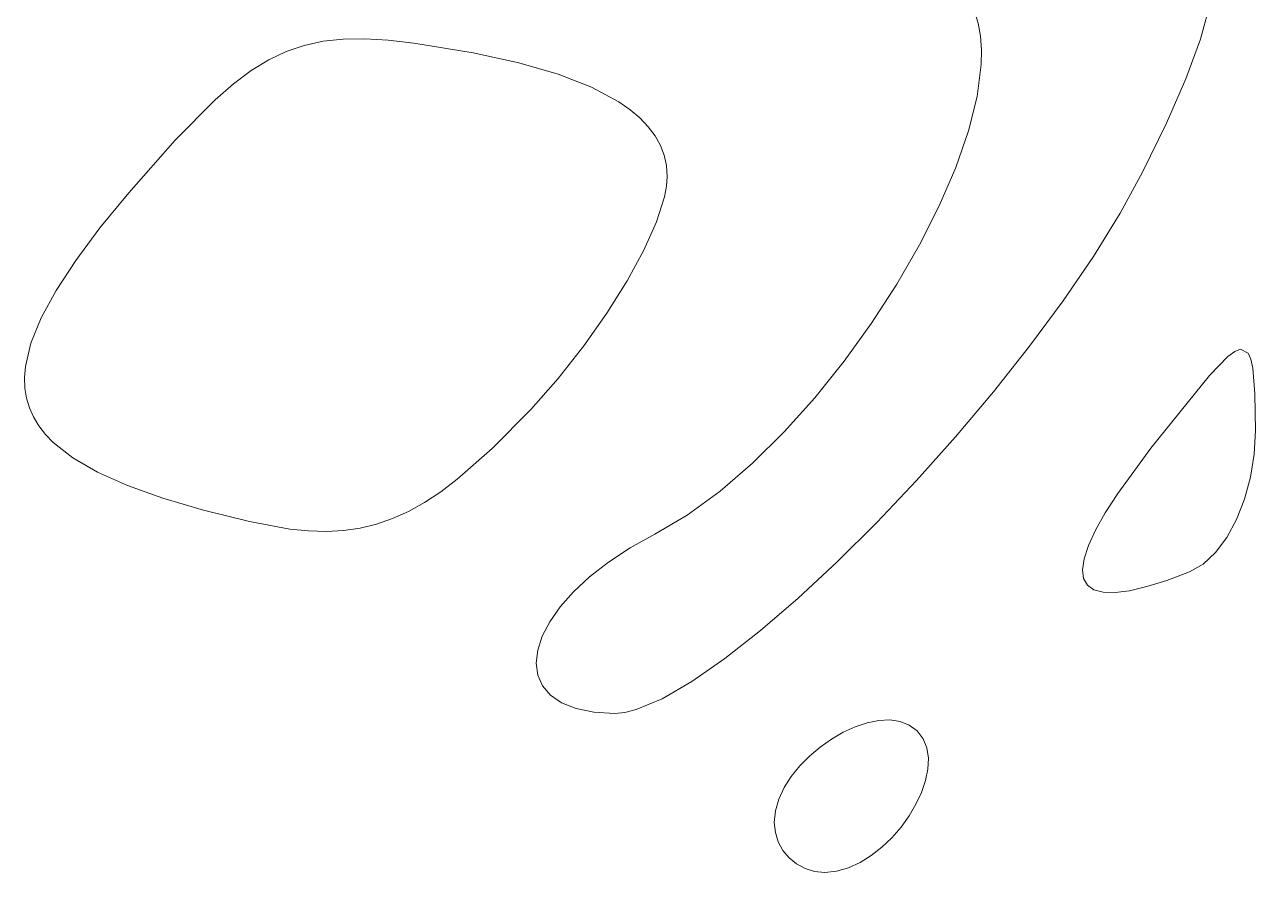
# Model space of a CAD drawing. Header units: millimetres. Extents: x -199 to 251, y -179 to 271.
# Drawn here: x -112.27 to -96.19, y -15.8 to -4.73 of the extents above; entities that cross this region are included whole.
import ezdxf

# ---------------------------------------------------------------- set-up
doc = ezdxf.new("R2010")
doc.units = ezdxf.units.MM
doc.header["$MEASUREMENT"] = 0
doc.layers.add('Camada 1', color=7, linetype='Continuous')

msp = doc.modelspace()

# ---------------------------------------------------------------- linework, layer by layer
at = {"layer": 'Camada 1', "color": 250, "lineweight": 18}
for points, knots in [([(-97.0979, -5.4358), (-97.0979, -5.4358), (-96.9059, -4.917), (-96.9059, -4.917), (-96.9059, -4.917), (-96.9059, -4.917), (-96.7788, -4.4523), (-96.7788, -4.4523), (-96.7788, -4.4523), (-96.7788, -4.4523), (-96.7408, -4.2387), (-96.7408, -4.2387), (-96.7408, -4.2387), (-96.7408, -4.2387), (-96.7205, -4.0369), (-96.7205, -4.0369), (-96.7205, -4.0369), (-96.7205, -4.0369), (-96.7182, -3.846), (-96.7182, -3.846), (-96.7182, -3.846), (-96.7182, -3.846), (-96.7346, -3.6655), (-96.7346, -3.6655), (-96.7346, -3.6655), (-96.7346, -3.6655), (-96.77, -3.4949), (-96.77, -3.4949), (-96.77, -3.4949), (-96.77, -3.4949), (-96.8249, -3.3334), (-96.8249, -3.3334), (-96.8249, -3.3334), (-96.8249, -3.3334), (-96.8998, -3.1804), (-96.8998, -3.1804), (-96.8998, -3.1804), (-96.8998, -3.1804), (-96.9951, -3.0354), (-96.9951, -3.0354), (-96.9951, -3.0354), (-96.9951, -3.0354), (-97.1114, -2.8976), (-97.1114, -2.8976), (-97.1114, -2.8976), (-97.1114, -2.8976), (-97.2491, -2.7665), (-97.2491, -2.7665), (-97.2491, -2.7665), (-97.2491, -2.7665), (-97.4087, -2.6414), (-97.4087, -2.6414), (-97.4087, -2.6414), (-97.4087, -2.6414), (-97.5906, -2.5216), (-97.5906, -2.5216), (-97.5906, -2.5216), (-97.5906, -2.5216), (-98.0232, -2.2959), (-98.0232, -2.2959), (-98.0232, -2.2959), (-98.0232, -2.2959), (-98.5507, -2.0843), (-98.5507, -2.0843), (-98.5507, -2.0843), (-98.5507, -2.0843), (-99.177, -1.8818), (-99.177, -1.8818), (-99.177, -1.8818), (-99.177, -1.8818), (-99.9057, -1.6833), (-99.9057, -1.6833), (-99.9057, -1.6833), (-99.9057, -1.6833), (-100.7406, -1.4838), (-100.7406, -1.4838), (-100.7406, -1.4838), (-100.7406, -1.4838), (-101.6855, -1.2783), (-101.6855, -1.2783), (-101.6855, -1.2783), (-101.6855, -1.2783), (-102.7692, -1.0639), (-102.7692, -1.0639), (-102.7692, -1.0639), (-102.7692, -1.0639), (-103.7078, -0.9087), (-103.7078, -0.9087), (-103.7078, -0.9087), (-103.7078, -0.9087), (-104.5188, -0.8126), (-104.5188, -0.8126), (-104.5188, -0.8126), (-104.5188, -0.8126), (-105.22, -0.7752), (-105.22, -0.7752), (-105.22, -0.7752), (-105.22, -0.7752), (-105.5348, -0.7785), (-105.5348, -0.7785), (-105.5348, -0.7785), (-105.5348, -0.7785), (-105.8288, -0.7964), (-105.8288, -0.7964), (-105.8288, -0.7964), (-105.8288, -0.7964), (-106.1042, -0.8289), (-106.1042, -0.8289), (-106.1042, -0.8289), (-106.1042, -0.8289), (-106.363, -0.8759), (-106.363, -0.8759), (-106.363, -0.8759), (-106.363, -0.8759), (-106.6077, -0.9375), (-106.6077, -0.9375), (-106.6077, -0.9375), (-106.6077, -0.9375), (-106.8403, -1.0135), (-106.8403, -1.0135), (-106.8403, -1.0135), (-106.8403, -1.0135), (-107.063, -1.1041), (-107.063, -1.1041), (-107.063, -1.1041), (-107.063, -1.1041), (-107.2781, -1.2091), (-107.2781, -1.2091), (-107.2781, -1.2091), (-107.2781, -1.2091), (-107.6795, -1.4374), (-107.6795, -1.4374), (-107.6795, -1.4374), (-107.6795, -1.4374), (-108.0164, -1.6616), (-108.0164, -1.6616), (-108.0164, -1.6616), (-108.0164, -1.6616), (-108.2899, -1.8795), (-108.2899, -1.8795), (-108.2899, -1.8795), (-108.2899, -1.8795), (-108.5007, -2.0888), (-108.5007, -2.0888), (-108.5007, -2.0888), (-108.5007, -2.0888), (-108.6498, -2.2876), (-108.6498, -2.2876), (-108.6498, -2.2876), (-108.6498, -2.2876), (-108.7381, -2.4734), (-108.7381, -2.4734), (-108.7381, -2.4734), (-108.7381, -2.4734), (-108.7664, -2.6443), (-108.7664, -2.6443), (-108.7664, -2.6443), (-108.7664, -2.6443), (-108.7584, -2.7234), (-108.7584, -2.7234), (-108.7584, -2.7234), (-108.7584, -2.7234), (-108.7357, -2.798), (-108.7357, -2.798), (-108.7357, -2.798), (-108.7357, -2.798), (-108.6469, -2.9324), (-108.6469, -2.9324), (-108.6469, -2.9324), (-108.6469, -2.9324), (-108.5008, -3.0452), (-108.5008, -3.0452), (-108.5008, -3.0452), (-108.5008, -3.0452), (-108.2984, -3.1344), (-108.2984, -3.1344), (-108.2984, -3.1344), (-108.2984, -3.1344), (-108.0406, -3.1978), (-108.0406, -3.1978), (-108.0406, -3.1978), (-108.0406, -3.1978), (-107.7283, -3.2332), (-107.7283, -3.2332), (-107.7283, -3.2332), (-107.7283, -3.2332), (-107.3623, -3.2384), (-107.3623, -3.2384), (-107.3623, -3.2384), (-107.3623, -3.2384), (-106.9435, -3.2112), (-106.9435, -3.2112), (-106.9435, -3.2112), (-106.9435, -3.2112), (-106.473, -3.1496), (-106.473, -3.1496), (-106.473, -3.1496), (-106.473, -3.1496), (-105.8923, -3.0694), (-105.8923, -3.0694), (-105.8923, -3.0694), (-105.8923, -3.0694), (-105.3172, -3.0151), (-105.3172, -3.0151), (-105.3172, -3.0151), (-105.3172, -3.0151), (-104.7512, -2.9861), (-104.7512, -2.9861), (-104.7512, -2.9861), (-104.7512, -2.9861), (-104.1979, -2.9815), (-104.1979, -2.9815), (-104.1979, -2.9815), (-104.1979, -2.9815), (-103.6609, -3.0007), (-103.6609, -3.0007), (-103.6609, -3.0007), (-103.6609, -3.0007), (-103.1437, -3.0428), (-103.1437, -3.0428), (-103.1437, -3.0428), (-103.1437, -3.0428), (-102.6502, -3.107), (-102.6502, -3.107), (-102.6502, -3.107), (-102.6502, -3.107), (-102.1836, -3.1928), (-102.1836, -3.1928), (-102.1836, -3.1928), (-102.1836, -3.1928), (-101.7477, -3.2991), (-101.7477, -3.2991), (-101.7477, -3.2991), (-101.7477, -3.2991), (-101.3459, -3.4254), (-101.3459, -3.4254), (-101.3459, -3.4254), (-101.3459, -3.4254), (-100.9821, -3.5708), (-100.9821, -3.5708), (-100.9821, -3.5708), (-100.9821, -3.5708), (-100.6596, -3.7346), (-100.6596, -3.7346), (-100.6596, -3.7346), (-100.6596, -3.7346), (-100.3822, -3.916), (-100.3822, -3.916), (-100.3822, -3.916), (-100.3822, -3.916), (-100.1533, -4.1143), (-100.1533, -4.1143), (-100.1533, -4.1143), (-100.1533, -4.1143), (-99.9766, -4.3286), (-99.9766, -4.3286), (-99.9766, -4.3286), (-99.9766, -4.3286), (-99.8556, -4.5583), (-99.8556, -4.5583), (-99.8556, -4.5583), (-99.8556, -4.5583), (-99.8082, -4.7111), (-99.8082, -4.7111), (-99.8082, -4.7111), (-99.8082, -4.7111), (-99.7785, -4.8779), (-99.7785, -4.8779), (-99.7785, -4.8779), (-99.7785, -4.8779), (-99.7659, -5.0578), (-99.7659, -5.0578), (-99.7659, -5.0578), (-99.7659, -5.0578), (-99.7697, -5.2496), (-99.7697, -5.2496), (-99.7697, -5.2496), (-99.7697, -5.2496), (-99.8241, -5.6653), (-99.8241, -5.6653), (-99.8241, -5.6653), (-99.8241, -5.6653), (-99.9369, -6.1168), (-99.9369, -6.1168), (-99.9369, -6.1168), (-99.9369, -6.1168), (-100.1032, -6.5962), (-100.1032, -6.5962), (-100.1032, -6.5962), (-100.1032, -6.5962), (-100.3177, -7.0952), (-100.3177, -7.0952), (-100.3177, -7.0952), (-100.3177, -7.0952), (-100.5758, -7.6058), (-100.5758, -7.6058), (-100.5758, -7.6058), (-100.5758, -7.6058), (-100.8724, -8.1199), (-100.8724, -8.1199), (-100.8724, -8.1199), (-100.8724, -8.1199), (-101.2025, -8.6293), (-101.2025, -8.6293), (-101.2025, -8.6293), (-101.2025, -8.6293), (-101.5612, -9.126), (-101.5612, -9.126), (-101.5612, -9.126), (-101.5612, -9.126), (-101.9435, -9.6018), (-101.9435, -9.6018), (-101.9435, -9.6018), (-101.9435, -9.6018), (-102.3444, -10.0487), (-102.3444, -10.0487), (-102.3444, -10.0487), (-102.3444, -10.0487), (-102.759, -10.4586), (-102.759, -10.4586), (-102.759, -10.4586), (-102.759, -10.4586), (-103.1824, -10.8233), (-103.1824, -10.8233), (-103.1824, -10.8233), (-103.1824, -10.8233), (-103.6096, -11.1347), (-103.6096, -11.1347), (-103.6096, -11.1347), (-103.6096, -11.1347), (-104.0355, -11.3849), (-104.0355, -11.3849), (-104.0355, -11.3849), (-104.0355, -11.3849), (-104.3544, -11.5624), (-104.3544, -11.5624), (-104.3544, -11.5624), (-104.3544, -11.5624), (-104.638, -11.7489), (-104.638, -11.7489), (-104.638, -11.7489), (-104.638, -11.7489), (-104.8857, -11.9416), (-104.8857, -11.9416), (-104.8857, -11.9416), (-104.8857, -11.9416), (-105.097, -12.1378), (-105.097, -12.1378), (-105.097, -12.1378), (-105.097, -12.1378), (-105.2711, -12.3344), (-105.2711, -12.3344), (-105.2711, -12.3344), (-105.2711, -12.3344), (-105.4074, -12.5288), (-105.4074, -12.5288), (-105.4074, -12.5288), (-105.4074, -12.5288), (-105.5054, -12.718), (-105.5054, -12.718), (-105.5054, -12.718), (-105.5054, -12.718), (-105.5644, -12.8994), (-105.5644, -12.8994), (-105.5644, -12.8994), (-105.5644, -12.8994), (-105.5837, -13.07), (-105.5837, -13.07), (-105.5837, -13.07), (-105.5837, -13.07), (-105.5628, -13.227), (-105.5628, -13.227), (-105.5628, -13.227), (-105.5628, -13.227), (-105.5009, -13.3676), (-105.5009, -13.3676), (-105.5009, -13.3676), (-105.5009, -13.3676), (-105.3976, -13.489), (-105.3976, -13.489), (-105.3976, -13.489), (-105.3976, -13.489), (-105.252, -13.5883), (-105.252, -13.5883), (-105.252, -13.5883), (-105.252, -13.5883), (-105.0637, -13.6627), (-105.0637, -13.6627), (-105.0637, -13.6627), (-105.0637, -13.6627), (-104.832, -13.7095), (-104.832, -13.7095), (-104.832, -13.7095), (-104.832, -13.7095), (-104.5563, -13.7257), (-104.5563, -13.7257), (-104.5563, -13.7257), (-104.5563, -13.7257), (-104.4246, -13.7133), (-104.4246, -13.7133), (-104.4246, -13.7133), (-104.4246, -13.7133), (-104.277, -13.6768), (-104.277, -13.6768), (-104.277, -13.6768), (-104.277, -13.6768), (-103.9387, -13.5356), (-103.9387, -13.5356), (-103.9387, -13.5356), (-103.9387, -13.5356), (-103.5497, -13.3109), (-103.5497, -13.3109), (-103.5497, -13.3109), (-103.5497, -13.3109), (-103.1182, -13.011), (-103.1182, -13.011), (-103.1182, -13.011), (-103.1182, -13.011), (-102.6528, -12.6445), (-102.6528, -12.6445), (-102.6528, -12.6445), (-102.6528, -12.6445), (-102.1615, -12.22), (-102.1615, -12.22), (-102.1615, -12.22), (-102.1615, -12.22), (-101.6528, -11.7459), (-101.6528, -11.7459), (-101.6528, -11.7459), (-101.6528, -11.7459), (-101.135, -11.2308), (-101.135, -11.2308), (-101.135, -11.2308), (-101.135, -11.2308), (-100.6164, -10.6831), (-100.6164, -10.6831), (-100.6164, -10.6831), (-100.6164, -10.6831), (-100.1052, -10.1115), (-100.1052, -10.1115), (-100.1052, -10.1115), (-100.1052, -10.1115), (-99.6099, -9.5245), (-99.6099, -9.5245), (-99.6099, -9.5245), (-99.6099, -9.5245), (-99.1388, -8.9305), (-99.1388, -8.9305), (-99.1388, -8.9305), (-99.1388, -8.9305), (-98.7, -8.3382), (-98.7, -8.3382), (-98.7, -8.3382), (-98.7, -8.3382), (-98.302, -7.756), (-98.302, -7.756), (-98.302, -7.756), (-98.302, -7.756), (-97.9531, -7.1924), (-97.9531, -7.1924), (-97.9531, -7.1924), (-97.9531, -7.1924), (-97.6617, -6.6561), (-97.6617, -6.6561), (-97.6617, -6.6561), (-97.6617, -6.6561), (-97.3511, -6.0138), (-97.3511, -6.0138), (-97.3511, -6.0138), (-97.3511, -6.0138), (-97.0979, -5.4358), (-97.0979, -5.4358)], [0, 0, 0, 0, 0.0084033613445378, 0.0084033613445378, 0.0084033613445378, 0.0084033613445378, 0.0168067226890756, 0.0168067226890756, 0.0168067226890756, 0.0168067226890756, 0.0252100840336134, 0.0252100840336134, 0.0252100840336134, 0.0252100840336134, 0.0336134453781513, 0.0336134453781513, 0.0336134453781513, 0.0336134453781513, 0.0420168067226891, 0.0420168067226891, 0.0420168067226891, 0.0420168067226891, 0.0504201680672269, 0.0504201680672269, 0.0504201680672269, 0.0504201680672269, 0.0588235294117647, 0.0588235294117647, 0.0588235294117647, 0.0588235294117647, 0.0672268907563025, 0.0672268907563025, 0.0672268907563025, 0.0672268907563025, 0.0756302521008403, 0.0756302521008403, 0.0756302521008403, 0.0756302521008403, 0.0840336134453782, 0.0840336134453782, 0.0840336134453782, 0.0840336134453782, 0.092436974789916, 0.092436974789916, 0.092436974789916, 0.092436974789916, 0.1008403361344538, 0.1008403361344538, 0.1008403361344538, 0.1008403361344538, 0.1092436974789916, 0.1092436974789916, 0.1092436974789916, 0.1092436974789916, 0.1176470588235294, 0.1176470588235294, 0.1176470588235294, 0.1176470588235294, 0.1260504201680672, 0.1260504201680672, 0.1260504201680672, 0.1260504201680672, 0.134453781512605, 0.134453781512605, 0.134453781512605, 0.134453781512605, 0.1428571428571428, 0.1428571428571428, 0.1428571428571428, 0.1428571428571428, 0.1512605042016807, 0.1512605042016807, 0.1512605042016807, 0.1512605042016807, 0.1596638655462185, 0.1596638655462185, 0.1596638655462185, 0.1596638655462185, 0.1680672268907563, 0.1680672268907563, 0.1680672268907563, 0.1680672268907563, 0.1764705882352941, 0.1764705882352941, 0.1764705882352941, 0.1764705882352941, 0.1848739495798319, 0.1848739495798319, 0.1848739495798319, 0.1848739495798319, 0.1932773109243698, 0.1932773109243698, 0.1932773109243698, 0.1932773109243698, 0.2016806722689076, 0.2016806722689076, 0.2016806722689076, 0.2016806722689076, 0.2100840336134454, 0.2100840336134454, 0.2100840336134454, 0.2100840336134454, 0.2184873949579832, 0.2184873949579832, 0.2184873949579832, 0.2184873949579832, 0.226890756302521, 0.226890756302521, 0.226890756302521, 0.226890756302521, 0.2352941176470588, 0.2352941176470588, 0.2352941176470588, 0.2352941176470588, 0.2436974789915966, 0.2436974789915966, 0.2436974789915966, 0.2436974789915966, 0.2521008403361344, 0.2521008403361344, 0.2521008403361344, 0.2521008403361344, 0.2605042016806723, 0.2605042016806723, 0.2605042016806723, 0.2605042016806723, 0.2689075630252101, 0.2689075630252101, 0.2689075630252101, 0.2689075630252101, 0.2773109243697479, 0.2773109243697479, 0.2773109243697479, 0.2773109243697479, 0.2857142857142857, 0.2857142857142857, 0.2857142857142857, 0.2857142857142857, 0.2941176470588235, 0.2941176470588235, 0.2941176470588235, 0.2941176470588235, 0.3025210084033613, 0.3025210084033613, 0.3025210084033613, 0.3025210084033613, 0.3109243697478992, 0.3109243697478992, 0.3109243697478992, 0.3109243697478992, 0.319327731092437, 0.319327731092437, 0.319327731092437, 0.319327731092437, 0.3277310924369748, 0.3277310924369748, 0.3277310924369748, 0.3277310924369748, 0.3361344537815126, 0.3361344537815126, 0.3361344537815126, 0.3361344537815126, 0.3445378151260504, 0.3445378151260504, 0.3445378151260504, 0.3445378151260504, 0.3529411764705883, 0.3529411764705883, 0.3529411764705883, 0.3529411764705883, 0.361344537815126, 0.361344537815126, 0.361344537815126, 0.361344537815126, 0.3697478991596639, 0.3697478991596639, 0.3697478991596639, 0.3697478991596639, 0.3781512605042017, 0.3781512605042017, 0.3781512605042017, 0.3781512605042017, 0.3865546218487395, 0.3865546218487395, 0.3865546218487395, 0.3865546218487395, 0.3949579831932773, 0.3949579831932773, 0.3949579831932773, 0.3949579831932773, 0.4033613445378151, 0.4033613445378151, 0.4033613445378151, 0.4033613445378151, 0.4117647058823529, 0.4117647058823529, 0.4117647058823529, 0.4117647058823529, 0.4201680672268908, 0.4201680672268908, 0.4201680672268908, 0.4201680672268908, 0.4285714285714285, 0.4285714285714285, 0.4285714285714285, 0.4285714285714285, 0.4369747899159664, 0.4369747899159664, 0.4369747899159664, 0.4369747899159664, 0.4453781512605042, 0.4453781512605042, 0.4453781512605042, 0.4453781512605042, 0.453781512605042, 0.453781512605042, 0.453781512605042, 0.453781512605042, 0.4621848739495799, 0.4621848739495799, 0.4621848739495799, 0.4621848739495799, 0.4705882352941176, 0.4705882352941176, 0.4705882352941176, 0.4705882352941176, 0.4789915966386555, 0.4789915966386555, 0.4789915966386555, 0.4789915966386555, 0.4873949579831933, 0.4873949579831933, 0.4873949579831933, 0.4873949579831933, 0.4957983193277311, 0.4957983193277311, 0.4957983193277311, 0.4957983193277311, 0.5042016806722689, 0.5042016806722689, 0.5042016806722689, 0.5042016806722689, 0.5126050420168067, 0.5126050420168067, 0.5126050420168067, 0.5126050420168067, 0.5210084033613446, 0.5210084033613446, 0.5210084033613446, 0.5210084033613446, 0.5294117647058824, 0.5294117647058824, 0.5294117647058824, 0.5294117647058824, 0.5378151260504201, 0.5378151260504201, 0.5378151260504201, 0.5378151260504201, 0.5462184873949579, 0.5462184873949579, 0.5462184873949579, 0.5462184873949579, 0.5546218487394958, 0.5546218487394958, 0.5546218487394958, 0.5546218487394958, 0.5630252100840336, 0.5630252100840336, 0.5630252100840336, 0.5630252100840336, 0.5714285714285714, 0.5714285714285714, 0.5714285714285714, 0.5714285714285714, 0.5798319327731093, 0.5798319327731093, 0.5798319327731093, 0.5798319327731093, 0.5882352941176471, 0.5882352941176471, 0.5882352941176471, 0.5882352941176471, 0.5966386554621849, 0.5966386554621849, 0.5966386554621849, 0.5966386554621849, 0.6050420168067226, 0.6050420168067226, 0.6050420168067226, 0.6050420168067226, 0.6134453781512605, 0.6134453781512605, 0.6134453781512605, 0.6134453781512605, 0.6218487394957983, 0.6218487394957983, 0.6218487394957983, 0.6218487394957983, 0.6302521008403361, 0.6302521008403361, 0.6302521008403361, 0.6302521008403361, 0.6386554621848739, 0.6386554621848739, 0.6386554621848739, 0.6386554621848739, 0.6470588235294118, 0.6470588235294118, 0.6470588235294118, 0.6470588235294118, 0.6554621848739496, 0.6554621848739496, 0.6554621848739496, 0.6554621848739496, 0.6638655462184874, 0.6638655462184874, 0.6638655462184874, 0.6638655462184874, 0.6722689075630253, 0.6722689075630253, 0.6722689075630253, 0.6722689075630253, 0.680672268907563, 0.680672268907563, 0.680672268907563, 0.680672268907563, 0.6890756302521008, 0.6890756302521008, 0.6890756302521008, 0.6890756302521008, 0.6974789915966386, 0.6974789915966386, 0.6974789915966386, 0.6974789915966386, 0.7058823529411765, 0.7058823529411765, 0.7058823529411765, 0.7058823529411765, 0.7142857142857143, 0.7142857142857143, 0.7142857142857143, 0.7142857142857143, 0.7226890756302521, 0.7226890756302521, 0.7226890756302521, 0.7226890756302521, 0.7310924369747899, 0.7310924369747899, 0.7310924369747899, 0.7310924369747899, 0.7394957983193278, 0.7394957983193278, 0.7394957983193278, 0.7394957983193278, 0.7478991596638656, 0.7478991596638656, 0.7478991596638656, 0.7478991596638656, 0.7563025210084033, 0.7563025210084033, 0.7563025210084033, 0.7563025210084033, 0.7647058823529411, 0.7647058823529411, 0.7647058823529411, 0.7647058823529411, 0.773109243697479, 0.773109243697479, 0.773109243697479, 0.773109243697479, 0.7815126050420168, 0.7815126050420168, 0.7815126050420168, 0.7815126050420168, 0.7899159663865546, 0.7899159663865546, 0.7899159663865546, 0.7899159663865546, 0.7983193277310925, 0.7983193277310925, 0.7983193277310925, 0.7983193277310925, 0.8067226890756303, 0.8067226890756303, 0.8067226890756303, 0.8067226890756303, 0.8151260504201681, 0.8151260504201681, 0.8151260504201681, 0.8151260504201681, 0.8235294117647058, 0.8235294117647058, 0.8235294117647058, 0.8235294117647058, 0.8319327731092437, 0.8319327731092437, 0.8319327731092437, 0.8319327731092437, 0.8403361344537815, 0.8403361344537815, 0.8403361344537815, 0.8403361344537815, 0.8487394957983193, 0.8487394957983193, 0.8487394957983193, 0.8487394957983193, 0.8571428571428571, 0.8571428571428571, 0.8571428571428571, 0.8571428571428571, 0.865546218487395, 0.865546218487395, 0.865546218487395, 0.865546218487395, 0.8739495798319328, 0.8739495798319328, 0.8739495798319328, 0.8739495798319328, 0.8823529411764706, 0.8823529411764706, 0.8823529411764706, 0.8823529411764706, 0.8907563025210085, 0.8907563025210085, 0.8907563025210085, 0.8907563025210085, 0.8991596638655462, 0.8991596638655462, 0.8991596638655462, 0.8991596638655462, 0.907563025210084, 0.907563025210084, 0.907563025210084, 0.907563025210084, 0.9159663865546218, 0.9159663865546218, 0.9159663865546218, 0.9159663865546218, 0.9243697478991597, 0.9243697478991597, 0.9243697478991597, 0.9243697478991597, 0.9327731092436975, 0.9327731092436975, 0.9327731092436975, 0.9327731092436975, 0.9411764705882353, 0.9411764705882353, 0.9411764705882353, 0.9411764705882353, 0.9495798319327731, 0.9495798319327731, 0.9495798319327731, 0.9495798319327731, 0.957983193277311, 0.957983193277311, 0.957983193277311, 0.957983193277311, 0.9663865546218487, 0.9663865546218487, 0.9663865546218487, 0.9663865546218487, 0.9747899159663865, 0.9747899159663865, 0.9747899159663865, 0.9747899159663865, 0.9831932773109243, 0.9831932773109243, 0.9831932773109243, 0.9831932773109243, 1, 1, 1, 1]), ([(-107.1825, -4.971), (-107.1825, -4.971), (-107.5175, -4.9333), (-107.5175, -4.9333), (-107.5175, -4.9333), (-107.5175, -4.9333), (-107.8234, -4.9153), (-107.8234, -4.9153), (-107.8234, -4.9153), (-107.8234, -4.9153), (-108.1049, -4.9191), (-108.1049, -4.9191), (-108.1049, -4.9191), (-108.1049, -4.9191), (-108.3666, -4.9464), (-108.3666, -4.9464), (-108.3666, -4.9464), (-108.3666, -4.9464), (-108.6132, -4.9991), (-108.6132, -4.9991), (-108.6132, -4.9991), (-108.6132, -4.9991), (-108.849, -5.0792), (-108.849, -5.0792), (-108.849, -5.0792), (-108.849, -5.0792), (-109.0789, -5.1884), (-109.0789, -5.1884), (-109.0789, -5.1884), (-109.0789, -5.1884), (-109.3073, -5.3286), (-109.3073, -5.3286), (-109.3073, -5.3286), (-109.3073, -5.3286), (-109.5389, -5.5017), (-109.5389, -5.5017), (-109.5389, -5.5017), (-109.5389, -5.5017), (-109.7782, -5.7096), (-109.7782, -5.7096), (-109.7782, -5.7096), (-109.7782, -5.7096), (-110.2985, -6.2372), (-110.2985, -6.2372), (-110.2985, -6.2372), (-110.2985, -6.2372), (-110.9049, -6.9261), (-110.9049, -6.9261), (-110.9049, -6.9261), (-110.9049, -6.9261), (-111.2826, -7.385), (-111.2826, -7.385), (-111.2826, -7.385), (-111.2826, -7.385), (-111.6003, -7.8089), (-111.6003, -7.8089), (-111.6003, -7.8089), (-111.6003, -7.8089), (-111.8572, -8.1999), (-111.8572, -8.1999), (-111.8572, -8.1999), (-111.8572, -8.1999), (-112.0527, -8.5601), (-112.0527, -8.5601), (-112.0527, -8.5601), (-112.0527, -8.5601), (-112.186, -8.8915), (-112.186, -8.8915), (-112.186, -8.8915), (-112.186, -8.8915), (-112.2562, -9.1961), (-112.2562, -9.1961), (-112.2562, -9.1961), (-112.2562, -9.1961), (-112.2674, -9.3391), (-112.2674, -9.3391), (-112.2674, -9.3391), (-112.2674, -9.3391), (-112.2627, -9.4761), (-112.2627, -9.4761), (-112.2627, -9.4761), (-112.2627, -9.4761), (-112.2419, -9.6075), (-112.2419, -9.6075), (-112.2419, -9.6075), (-112.2419, -9.6075), (-112.2048, -9.7334), (-112.2048, -9.7334), (-112.2048, -9.7334), (-112.2048, -9.7334), (-112.1514, -9.8541), (-112.1514, -9.8541), (-112.1514, -9.8541), (-112.1514, -9.8541), (-112.0817, -9.97), (-112.0817, -9.97), (-112.0817, -9.97), (-112.0817, -9.97), (-111.9954, -10.0812), (-111.9954, -10.0812), (-111.9954, -10.0812), (-111.9954, -10.0812), (-111.8926, -10.1881), (-111.8926, -10.1881), (-111.8926, -10.1881), (-111.8926, -10.1881), (-111.6368, -10.3896), (-111.6368, -10.3896), (-111.6368, -10.3896), (-111.6368, -10.3896), (-111.3136, -10.5766), (-111.3136, -10.5766), (-111.3136, -10.5766), (-111.3136, -10.5766), (-110.9222, -10.7513), (-110.9222, -10.7513), (-110.9222, -10.7513), (-110.9222, -10.7513), (-110.4618, -10.9154), (-110.4618, -10.9154), (-110.4618, -10.9154), (-110.4618, -10.9154), (-109.9317, -11.0713), (-109.9317, -11.0713), (-109.9317, -11.0713), (-109.9317, -11.0713), (-109.3312, -11.2207), (-109.3312, -11.2207), (-109.3312, -11.2207), (-109.3312, -11.2207), (-108.8022, -11.3186), (-108.8022, -11.3186), (-108.8022, -11.3186), (-108.8022, -11.3186), (-108.5581, -11.3426), (-108.5581, -11.3426), (-108.5581, -11.3426), (-108.5581, -11.3426), (-108.3249, -11.3488), (-108.3249, -11.3488), (-108.3249, -11.3488), (-108.3249, -11.3488), (-108.1006, -11.3367), (-108.1006, -11.3367), (-108.1006, -11.3367), (-108.1006, -11.3367), (-107.8833, -11.3052), (-107.8833, -11.3052), (-107.8833, -11.3052), (-107.8833, -11.3052), (-107.671, -11.2536), (-107.671, -11.2536), (-107.671, -11.2536), (-107.671, -11.2536), (-107.4616, -11.1812), (-107.4616, -11.1812), (-107.4616, -11.1812), (-107.4616, -11.1812), (-107.2533, -11.0871), (-107.2533, -11.0871), (-107.2533, -11.0871), (-107.2533, -11.0871), (-107.044, -10.9705), (-107.044, -10.9705), (-107.044, -10.9705), (-107.044, -10.9705), (-106.8317, -10.8307), (-106.8317, -10.8307), (-106.8317, -10.8307), (-106.8317, -10.8307), (-106.6145, -10.6669), (-106.6145, -10.6669), (-106.6145, -10.6669), (-106.6145, -10.6669), (-106.1571, -10.2639), (-106.1571, -10.2639), (-106.1571, -10.2639), (-106.1571, -10.2639), (-105.656, -9.7552), (-105.656, -9.7552), (-105.656, -9.7552), (-105.656, -9.7552), (-105.2979, -9.3499), (-105.2979, -9.3499), (-105.2979, -9.3499), (-105.2979, -9.3499), (-104.9637, -8.9267), (-104.9637, -8.9267), (-104.9637, -8.9267), (-104.9637, -8.9267), (-104.6609, -8.4981), (-104.6609, -8.4981), (-104.6609, -8.4981), (-104.6609, -8.4981), (-104.3968, -8.0765), (-104.3968, -8.0765), (-104.3968, -8.0765), (-104.3968, -8.0765), (-104.1786, -7.6746), (-104.1786, -7.6746), (-104.1786, -7.6746), (-104.1786, -7.6746), (-104.0138, -7.3047), (-104.0138, -7.3047), (-104.0138, -7.3047), (-104.0138, -7.3047), (-103.9095, -6.9795), (-103.9095, -6.9795), (-103.9095, -6.9795), (-103.9095, -6.9795), (-103.8823, -6.8376), (-103.8823, -6.8376), (-103.8823, -6.8376), (-103.8823, -6.8376), (-103.8731, -6.7115), (-103.8731, -6.7115), (-103.8731, -6.7115), (-103.8731, -6.7115), (-103.8829, -6.5708), (-103.8829, -6.5708), (-103.8829, -6.5708), (-103.8829, -6.5708), (-103.9124, -6.4356), (-103.9124, -6.4356), (-103.9124, -6.4356), (-103.9124, -6.4356), (-103.9617, -6.3057), (-103.9617, -6.3057), (-103.9617, -6.3057), (-103.9617, -6.3057), (-104.0306, -6.1812), (-104.0306, -6.1812), (-104.0306, -6.1812), (-104.0306, -6.1812), (-104.1193, -6.062), (-104.1193, -6.062), (-104.1193, -6.062), (-104.1193, -6.062), (-104.2279, -5.9482), (-104.2279, -5.9482), (-104.2279, -5.9482), (-104.2279, -5.9482), (-104.3562, -5.8397), (-104.3562, -5.8397), (-104.3562, -5.8397), (-104.3562, -5.8397), (-104.5044, -5.7364), (-104.5044, -5.7364), (-104.5044, -5.7364), (-104.5044, -5.7364), (-104.8603, -5.5458), (-104.8603, -5.5458), (-104.8603, -5.5458), (-104.8603, -5.5458), (-105.296, -5.376), (-105.296, -5.376), (-105.296, -5.376), (-105.296, -5.376), (-105.8115, -5.2269), (-105.8115, -5.2269), (-105.8115, -5.2269), (-105.8115, -5.2269), (-106.4072, -5.0985), (-106.4072, -5.0985), (-106.4072, -5.0985), (-106.4072, -5.0985), (-107.1825, -4.971), (-107.1825, -4.971)], [0, 0, 0, 0, 0.0147058823529412, 0.0147058823529412, 0.0147058823529412, 0.0147058823529412, 0.0294117647058824, 0.0294117647058824, 0.0294117647058824, 0.0294117647058824, 0.0441176470588235, 0.0441176470588235, 0.0441176470588235, 0.0441176470588235, 0.0588235294117647, 0.0588235294117647, 0.0588235294117647, 0.0588235294117647, 0.0735294117647059, 0.0735294117647059, 0.0735294117647059, 0.0735294117647059, 0.0882352941176471, 0.0882352941176471, 0.0882352941176471, 0.0882352941176471, 0.1029411764705882, 0.1029411764705882, 0.1029411764705882, 0.1029411764705882, 0.1176470588235294, 0.1176470588235294, 0.1176470588235294, 0.1176470588235294, 0.1323529411764706, 0.1323529411764706, 0.1323529411764706, 0.1323529411764706, 0.1470588235294118, 0.1470588235294118, 0.1470588235294118, 0.1470588235294118, 0.1617647058823529, 0.1617647058823529, 0.1617647058823529, 0.1617647058823529, 0.1764705882352941, 0.1764705882352941, 0.1764705882352941, 0.1764705882352941, 0.1911764705882353, 0.1911764705882353, 0.1911764705882353, 0.1911764705882353, 0.2058823529411765, 0.2058823529411765, 0.2058823529411765, 0.2058823529411765, 0.2205882352941176, 0.2205882352941176, 0.2205882352941176, 0.2205882352941176, 0.2352941176470588, 0.2352941176470588, 0.2352941176470588, 0.2352941176470588, 0.25, 0.25, 0.25, 0.25, 0.2647058823529412, 0.2647058823529412, 0.2647058823529412, 0.2647058823529412, 0.2794117647058824, 0.2794117647058824, 0.2794117647058824, 0.2794117647058824, 0.2941176470588235, 0.2941176470588235, 0.2941176470588235, 0.2941176470588235, 0.3088235294117647, 0.3088235294117647, 0.3088235294117647, 0.3088235294117647, 0.3235294117647059, 0.3235294117647059, 0.3235294117647059, 0.3235294117647059, 0.3382352941176471, 0.3382352941176471, 0.3382352941176471, 0.3382352941176471, 0.3529411764705883, 0.3529411764705883, 0.3529411764705883, 0.3529411764705883, 0.3676470588235294, 0.3676470588235294, 0.3676470588235294, 0.3676470588235294, 0.3823529411764706, 0.3823529411764706, 0.3823529411764706, 0.3823529411764706, 0.3970588235294117, 0.3970588235294117, 0.3970588235294117, 0.3970588235294117, 0.4117647058823529, 0.4117647058823529, 0.4117647058823529, 0.4117647058823529, 0.4264705882352941, 0.4264705882352941, 0.4264705882352941, 0.4264705882352941, 0.4411764705882353, 0.4411764705882353, 0.4411764705882353, 0.4411764705882353, 0.4558823529411765, 0.4558823529411765, 0.4558823529411765, 0.4558823529411765, 0.4705882352941176, 0.4705882352941176, 0.4705882352941176, 0.4705882352941176, 0.4852941176470588, 0.4852941176470588, 0.4852941176470588, 0.4852941176470588, 0.5, 0.5, 0.5, 0.5, 0.5147058823529411, 0.5147058823529411, 0.5147058823529411, 0.5147058823529411, 0.5294117647058824, 0.5294117647058824, 0.5294117647058824, 0.5294117647058824, 0.5441176470588235, 0.5441176470588235, 0.5441176470588235, 0.5441176470588235, 0.5588235294117647, 0.5588235294117647, 0.5588235294117647, 0.5588235294117647, 0.5735294117647058, 0.5735294117647058, 0.5735294117647058, 0.5735294117647058, 0.5882352941176471, 0.5882352941176471, 0.5882352941176471, 0.5882352941176471, 0.6029411764705882, 0.6029411764705882, 0.6029411764705882, 0.6029411764705882, 0.6176470588235294, 0.6176470588235294, 0.6176470588235294, 0.6176470588235294, 0.6323529411764706, 0.6323529411764706, 0.6323529411764706, 0.6323529411764706, 0.6470588235294118, 0.6470588235294118, 0.6470588235294118, 0.6470588235294118, 0.6617647058823529, 0.6617647058823529, 0.6617647058823529, 0.6617647058823529, 0.6764705882352942, 0.6764705882352942, 0.6764705882352942, 0.6764705882352942, 0.6911764705882353, 0.6911764705882353, 0.6911764705882353, 0.6911764705882353, 0.7058823529411765, 0.7058823529411765, 0.7058823529411765, 0.7058823529411765, 0.7205882352941176, 0.7205882352941176, 0.7205882352941176, 0.7205882352941176, 0.7352941176470589, 0.7352941176470589, 0.7352941176470589, 0.7352941176470589, 0.75, 0.75, 0.75, 0.75, 0.7647058823529411, 0.7647058823529411, 0.7647058823529411, 0.7647058823529411, 0.7794117647058824, 0.7794117647058824, 0.7794117647058824, 0.7794117647058824, 0.7941176470588235, 0.7941176470588235, 0.7941176470588235, 0.7941176470588235, 0.8088235294117647, 0.8088235294117647, 0.8088235294117647, 0.8088235294117647, 0.8235294117647058, 0.8235294117647058, 0.8235294117647058, 0.8235294117647058, 0.8382352941176471, 0.8382352941176471, 0.8382352941176471, 0.8382352941176471, 0.8529411764705882, 0.8529411764705882, 0.8529411764705882, 0.8529411764705882, 0.8676470588235294, 0.8676470588235294, 0.8676470588235294, 0.8676470588235294, 0.8823529411764706, 0.8823529411764706, 0.8823529411764706, 0.8823529411764706, 0.8970588235294118, 0.8970588235294118, 0.8970588235294118, 0.8970588235294118, 0.9117647058823529, 0.9117647058823529, 0.9117647058823529, 0.9117647058823529, 0.9264705882352942, 0.9264705882352942, 0.9264705882352942, 0.9264705882352942, 0.9411764705882353, 0.9411764705882353, 0.9411764705882353, 0.9411764705882353, 0.9558823529411765, 0.9558823529411765, 0.9558823529411765, 0.9558823529411765, 0.9705882352941176, 0.9705882352941176, 0.9705882352941176, 0.9705882352941176, 1, 1, 1, 1]), ([(-98.3819, -12.0526), (-98.3819, -12.0526), (-98.297, -12.1125), (-98.297, -12.1125), (-98.297, -12.1125), (-98.297, -12.1125), (-98.1768, -12.1442), (-98.1768, -12.1442), (-98.1768, -12.1442), (-98.1768, -12.1442), (-98.0214, -12.1478), (-98.0214, -12.1478), (-98.0214, -12.1478), (-98.0214, -12.1478), (-97.8307, -12.1232), (-97.8307, -12.1232), (-97.8307, -12.1232), (-97.8307, -12.1232), (-97.6049, -12.0701), (-97.6049, -12.0701), (-97.6049, -12.0701), (-97.6049, -12.0701), (-97.3439, -11.9886), (-97.3439, -11.9886), (-97.3439, -11.9886), (-97.3439, -11.9886), (-97.0478, -11.8787), (-97.0478, -11.8787), (-97.0478, -11.8787), (-97.0478, -11.8787), (-96.8722, -11.7785), (-96.8722, -11.7785), (-96.8722, -11.7785), (-96.8722, -11.7785), (-96.7091, -11.6258), (-96.7091, -11.6258), (-96.7091, -11.6258), (-96.7091, -11.6258), (-96.5619, -11.4283), (-96.5619, -11.4283), (-96.5619, -11.4283), (-96.5619, -11.4283), (-96.4342, -11.1934), (-96.4342, -11.1934), (-96.4342, -11.1934), (-96.4342, -11.1934), (-96.3294, -10.9288), (-96.3294, -10.9288), (-96.3294, -10.9288), (-96.3294, -10.9288), (-96.2512, -10.642), (-96.2512, -10.642), (-96.2512, -10.642), (-96.2512, -10.642), (-96.2029, -10.3406), (-96.2029, -10.3406), (-96.2029, -10.3406), (-96.2029, -10.3406), (-96.1881, -10.0323), (-96.1881, -10.0323), (-96.1881, -10.0323), (-96.1881, -10.0323), (-96.1973, -9.5535), (-96.1973, -9.5535), (-96.1973, -9.5535), (-96.1973, -9.5535), (-96.2231, -9.2147), (-96.2231, -9.2147), (-96.2231, -9.2147), (-96.2231, -9.2147), (-96.2469, -9.0987), (-96.2469, -9.0987), (-96.2469, -9.0987), (-96.2469, -9.0987), (-96.2804, -9.0186), (-96.2804, -9.0186), (-96.2804, -9.0186), (-96.2804, -9.0186), (-96.3838, -8.9675), (-96.3838, -8.9675), (-96.3838, -8.9675), (-96.3838, -8.9675), (-96.4574, -8.997), (-96.4574, -8.997), (-96.4574, -8.997), (-96.4574, -8.997), (-96.5481, -9.0639), (-96.5481, -9.0639), (-96.5481, -9.0639), (-96.5481, -9.0639), (-96.7881, -9.3102), (-96.7881, -9.3102), (-96.7881, -9.3102), (-96.7881, -9.3102), (-97.5539, -10.2629), (-97.5539, -10.2629), (-97.5539, -10.2629), (-97.5539, -10.2629), (-97.9861, -10.8536), (-97.9861, -10.8536), (-97.9861, -10.8536), (-97.9861, -10.8536), (-98.1489, -11.1079), (-98.1489, -11.1079), (-98.1489, -11.1079), (-98.1489, -11.1079), (-98.2762, -11.3347), (-98.2762, -11.3347), (-98.2762, -11.3347), (-98.2762, -11.3347), (-98.3681, -11.5338), (-98.3681, -11.5338), (-98.3681, -11.5338), (-98.3681, -11.5338), (-98.4246, -11.7052), (-98.4246, -11.7052), (-98.4246, -11.7052), (-98.4246, -11.7052), (-98.4457, -11.8489), (-98.4457, -11.8489), (-98.4457, -11.8489), (-98.4457, -11.8489), (-98.4315, -11.9647), (-98.4315, -11.9647), (-98.4315, -11.9647), (-98.4315, -11.9647), (-98.3819, -12.0526), (-98.3819, -12.0526)], [0, 0, 0, 0, 0.0303030303030303, 0.0303030303030303, 0.0303030303030303, 0.0303030303030303, 0.0606060606060606, 0.0606060606060606, 0.0606060606060606, 0.0606060606060606, 0.0909090909090909, 0.0909090909090909, 0.0909090909090909, 0.0909090909090909, 0.1212121212121212, 0.1212121212121212, 0.1212121212121212, 0.1212121212121212, 0.1515151515151515, 0.1515151515151515, 0.1515151515151515, 0.1515151515151515, 0.1818181818181818, 0.1818181818181818, 0.1818181818181818, 0.1818181818181818, 0.2121212121212121, 0.2121212121212121, 0.2121212121212121, 0.2121212121212121, 0.2424242424242424, 0.2424242424242424, 0.2424242424242424, 0.2424242424242424, 0.2727272727272727, 0.2727272727272727, 0.2727272727272727, 0.2727272727272727, 0.303030303030303, 0.303030303030303, 0.303030303030303, 0.303030303030303, 0.3333333333333333, 0.3333333333333333, 0.3333333333333333, 0.3333333333333333, 0.3636363636363636, 0.3636363636363636, 0.3636363636363636, 0.3636363636363636, 0.3939393939393939, 0.3939393939393939, 0.3939393939393939, 0.3939393939393939, 0.4242424242424243, 0.4242424242424243, 0.4242424242424243, 0.4242424242424243, 0.4545454545454545, 0.4545454545454545, 0.4545454545454545, 0.4545454545454545, 0.4848484848484849, 0.4848484848484849, 0.4848484848484849, 0.4848484848484849, 0.5151515151515151, 0.5151515151515151, 0.5151515151515151, 0.5151515151515151, 0.5454545454545454, 0.5454545454545454, 0.5454545454545454, 0.5454545454545454, 0.5757575757575758, 0.5757575757575758, 0.5757575757575758, 0.5757575757575758, 0.6060606060606061, 0.6060606060606061, 0.6060606060606061, 0.6060606060606061, 0.6363636363636364, 0.6363636363636364, 0.6363636363636364, 0.6363636363636364, 0.6666666666666666, 0.6666666666666666, 0.6666666666666666, 0.6666666666666666, 0.696969696969697, 0.696969696969697, 0.696969696969697, 0.696969696969697, 0.7272727272727273, 0.7272727272727273, 0.7272727272727273, 0.7272727272727273, 0.7575757575757576, 0.7575757575757576, 0.7575757575757576, 0.7575757575757576, 0.7878787878787878, 0.7878787878787878, 0.7878787878787878, 0.7878787878787878, 0.8181818181818182, 0.8181818181818182, 0.8181818181818182, 0.8181818181818182, 0.8484848484848485, 0.8484848484848485, 0.8484848484848485, 0.8484848484848485, 0.8787878787878788, 0.8787878787878788, 0.8787878787878788, 0.8787878787878788, 0.9090909090909091, 0.9090909090909091, 0.9090909090909091, 0.9090909090909091, 0.9393939393939394, 0.9393939393939394, 0.9393939393939394, 0.9393939393939394, 1, 1, 1, 1]), ([(-100.7124, -15.0661), (-100.7124, -15.0661), (-100.6225, -14.9138), (-100.6225, -14.9138), (-100.6225, -14.9138), (-100.6225, -14.9138), (-100.5502, -14.759), (-100.5502, -14.759), (-100.5502, -14.759), (-100.5502, -14.759), (-100.4978, -14.6047), (-100.4978, -14.6047), (-100.4978, -14.6047), (-100.4978, -14.6047), (-100.4672, -14.4544), (-100.4672, -14.4544), (-100.4672, -14.4544), (-100.4672, -14.4544), (-100.4606, -14.3112), (-100.4606, -14.3112), (-100.4606, -14.3112), (-100.4606, -14.3112), (-100.4802, -14.1783), (-100.4802, -14.1783), (-100.4802, -14.1783), (-100.4802, -14.1783), (-100.5279, -14.0589), (-100.5279, -14.0589), (-100.5279, -14.0589), (-100.5279, -14.0589), (-100.606, -13.9563), (-100.606, -13.9563), (-100.606, -13.9563), (-100.606, -13.9563), (-100.7097, -13.8791), (-100.7097, -13.8791), (-100.7097, -13.8791), (-100.7097, -13.8791), (-100.8304, -13.8318), (-100.8304, -13.8318), (-100.8304, -13.8318), (-100.8304, -13.8318), (-100.9647, -13.8125), (-100.9647, -13.8125), (-100.9647, -13.8125), (-100.9647, -13.8125), (-101.1095, -13.819), (-101.1095, -13.819), (-101.1095, -13.819), (-101.1095, -13.819), (-101.2615, -13.8493), (-101.2615, -13.8493), (-101.2615, -13.8493), (-101.2615, -13.8493), (-101.4173, -13.9012), (-101.4173, -13.9012), (-101.4173, -13.9012), (-101.4173, -13.9012), (-101.5739, -13.9726), (-101.5739, -13.9726), (-101.5739, -13.9726), (-101.5739, -13.9726), (-101.7278, -14.0616), (-101.7278, -14.0616), (-101.7278, -14.0616), (-101.7278, -14.0616), (-101.8758, -14.1659), (-101.8758, -14.1659), (-101.8758, -14.1659), (-101.8758, -14.1659), (-102.0146, -14.2836), (-102.0146, -14.2836), (-102.0146, -14.2836), (-102.0146, -14.2836), (-102.1411, -14.4125), (-102.1411, -14.4125), (-102.1411, -14.4125), (-102.1411, -14.4125), (-102.2519, -14.5504), (-102.2519, -14.5504), (-102.2519, -14.5504), (-102.2519, -14.5504), (-102.3437, -14.6954), (-102.3437, -14.6954), (-102.3437, -14.6954), (-102.3437, -14.6954), (-102.4134, -14.8453), (-102.4134, -14.8453), (-102.4134, -14.8453), (-102.4134, -14.8453), (-102.4576, -14.9981), (-102.4576, -14.9981), (-102.4576, -14.9981), (-102.4576, -14.9981), (-102.473, -15.1517), (-102.473, -15.1517), (-102.473, -15.1517), (-102.473, -15.1517), (-102.4596, -15.2827), (-102.4596, -15.2827), (-102.4596, -15.2827), (-102.4596, -15.2827), (-102.4211, -15.4049), (-102.4211, -15.4049), (-102.4211, -15.4049), (-102.4211, -15.4049), (-102.3602, -15.5156), (-102.3602, -15.5156), (-102.3602, -15.5156), (-102.3602, -15.5156), (-102.2796, -15.6121), (-102.2796, -15.6121), (-102.2796, -15.6121), (-102.2796, -15.6121), (-102.1821, -15.6918), (-102.1821, -15.6918), (-102.1821, -15.6918), (-102.1821, -15.6918), (-102.0702, -15.752), (-102.0702, -15.752), (-102.0702, -15.752), (-102.0702, -15.752), (-101.9467, -15.7901), (-101.9467, -15.7901), (-101.9467, -15.7901), (-101.9467, -15.7901), (-101.8143, -15.8034), (-101.8143, -15.8034), (-101.8143, -15.8034), (-101.8143, -15.8034), (-101.6591, -15.7881), (-101.6591, -15.7881), (-101.6591, -15.7881), (-101.6591, -15.7881), (-101.5047, -15.7444), (-101.5047, -15.7444), (-101.5047, -15.7444), (-101.5047, -15.7444), (-101.3531, -15.6755), (-101.3531, -15.6755), (-101.3531, -15.6755), (-101.3531, -15.6755), (-101.2065, -15.5846), (-101.2065, -15.5846), (-101.2065, -15.5846), (-101.2065, -15.5846), (-101.0671, -15.475), (-101.0671, -15.475), (-101.0671, -15.475), (-101.0671, -15.475), (-100.9368, -15.3499), (-100.9368, -15.3499), (-100.9368, -15.3499), (-100.9368, -15.3499), (-100.8179, -15.2125), (-100.8179, -15.2125), (-100.8179, -15.2125), (-100.8179, -15.2125), (-100.7124, -15.0661), (-100.7124, -15.0661)], [0, 0, 0, 0, 0.024390243902439, 0.024390243902439, 0.024390243902439, 0.024390243902439, 0.0487804878048781, 0.0487804878048781, 0.0487804878048781, 0.0487804878048781, 0.0731707317073171, 0.0731707317073171, 0.0731707317073171, 0.0731707317073171, 0.0975609756097561, 0.0975609756097561, 0.0975609756097561, 0.0975609756097561, 0.1219512195121951, 0.1219512195121951, 0.1219512195121951, 0.1219512195121951, 0.1463414634146341, 0.1463414634146341, 0.1463414634146341, 0.1463414634146341, 0.1707317073170732, 0.1707317073170732, 0.1707317073170732, 0.1707317073170732, 0.1951219512195122, 0.1951219512195122, 0.1951219512195122, 0.1951219512195122, 0.2195121951219512, 0.2195121951219512, 0.2195121951219512, 0.2195121951219512, 0.2439024390243902, 0.2439024390243902, 0.2439024390243902, 0.2439024390243902, 0.2682926829268293, 0.2682926829268293, 0.2682926829268293, 0.2682926829268293, 0.2926829268292683, 0.2926829268292683, 0.2926829268292683, 0.2926829268292683, 0.3170731707317073, 0.3170731707317073, 0.3170731707317073, 0.3170731707317073, 0.3414634146341464, 0.3414634146341464, 0.3414634146341464, 0.3414634146341464, 0.3658536585365854, 0.3658536585365854, 0.3658536585365854, 0.3658536585365854, 0.3902439024390244, 0.3902439024390244, 0.3902439024390244, 0.3902439024390244, 0.4146341463414634, 0.4146341463414634, 0.4146341463414634, 0.4146341463414634, 0.4390243902439024, 0.4390243902439024, 0.4390243902439024, 0.4390243902439024, 0.4634146341463415, 0.4634146341463415, 0.4634146341463415, 0.4634146341463415, 0.4878048780487805, 0.4878048780487805, 0.4878048780487805, 0.4878048780487805, 0.5121951219512195, 0.5121951219512195, 0.5121951219512195, 0.5121951219512195, 0.5365853658536586, 0.5365853658536586, 0.5365853658536586, 0.5365853658536586, 0.5609756097560976, 0.5609756097560976, 0.5609756097560976, 0.5609756097560976, 0.5853658536585366, 0.5853658536585366, 0.5853658536585366, 0.5853658536585366, 0.6097560975609756, 0.6097560975609756, 0.6097560975609756, 0.6097560975609756, 0.6341463414634146, 0.6341463414634146, 0.6341463414634146, 0.6341463414634146, 0.6585365853658537, 0.6585365853658537, 0.6585365853658537, 0.6585365853658537, 0.6829268292682927, 0.6829268292682927, 0.6829268292682927, 0.6829268292682927, 0.7073170731707317, 0.7073170731707317, 0.7073170731707317, 0.7073170731707317, 0.7317073170731707, 0.7317073170731707, 0.7317073170731707, 0.7317073170731707, 0.7560975609756098, 0.7560975609756098, 0.7560975609756098, 0.7560975609756098, 0.7804878048780488, 0.7804878048780488, 0.7804878048780488, 0.7804878048780488, 0.8048780487804879, 0.8048780487804879, 0.8048780487804879, 0.8048780487804879, 0.8292682926829268, 0.8292682926829268, 0.8292682926829268, 0.8292682926829268, 0.8536585365853658, 0.8536585365853658, 0.8536585365853658, 0.8536585365853658, 0.8780487804878049, 0.8780487804878049, 0.8780487804878049, 0.8780487804878049, 0.9024390243902439, 0.9024390243902439, 0.9024390243902439, 0.9024390243902439, 0.926829268292683, 0.926829268292683, 0.926829268292683, 0.926829268292683, 0.9512195121951219, 0.9512195121951219, 0.9512195121951219, 0.9512195121951219, 1, 1, 1, 1])]:
    msp.add_open_spline(points, degree=3, knots=knots, dxfattribs=at)

doc.saveas('drawing.dxf')
